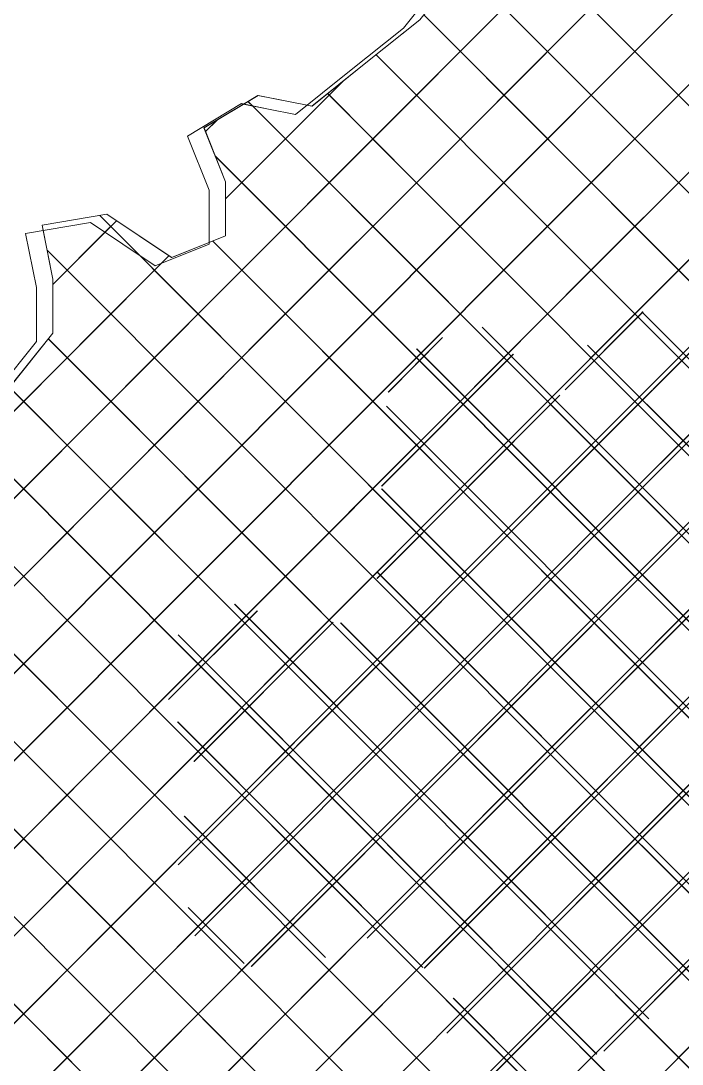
# Model space of a CAD drawing. Header units: millimetres. Extents: x -12186 to 152825, y -4386 to 9463.
# Drawn here: x 121236 to 121829, y 2885 to 3820 of the extents above; entities that cross this region are included whole.
import ezdxf

# ---------------------------------------------------------------- set-up
doc = ezdxf.new("R2010")
doc.units = ezdxf.units.MM
doc.layers.add('G-IMPT', color=8, linetype='Continuous', lineweight=5)
doc.layers.add('L-PLNT', color=71, linetype='Continuous', lineweight=5)

# ---------------------------------------------------------------- blocks, each defined once
blk = doc.blocks.new('SVA_Shades of Green Tree - Australian_Tree_based_on_Leopard_Tree_2901-V502-Section 4')
at = {"layer": 'G-IMPT'}
for p, q in [((-37617, 3755.36), (-37827.3, 3966.01)), ((-37616.87, 3755.36), (-37827.17, 3966.01)), ((-37898.01, 3704.79), (-37643.9, 3959.33)), ((-37897.88, 3704.79), (-37643.25, 3959.85)), ((-37617, 3676.93), (-37808.41, 3868.66)), ((-37616.87, 3676.93), (-37808.28, 3868.66)), ((-37617, 3750.99), (-37530.05, 3838.08)), ((-37616.87, 3750.99), (-37529.92, 3838.08)), ((-37797.22, 3648.89), (-37617, 3829.42)), ((-37797.09, 3648.89), (-37616.87, 3829.42)), ((-37849.72, 3674.73), (-37705.14, 3819.55)), ((-37618.62, 3600.12), (-37843.22, 3825.1)), ((-37618.49, 3600.12), (-37843.09, 3825.1)), ((-37726.26, 3629.51), (-37885.86, 3789.38)), ((-37726.13, 3629.51), (-37885.73, 3789.38)), ((-37946.31, 3734.84), (-37915.79, 3765.41)), ((-37946.18, 3734.84), (-37915.66, 3765.41)), ((-37617, 3672.56), (-37530.05, 3759.65)), ((-37616.87, 3672.56), (-37529.92, 3759.65)), ((-37929.37, 3754.53), (-37849.72, 3674.73)), ((-37735.7, 3632.09), (-37617, 3750.99)), ((-37735.57, 3632.09), (-37616.87, 3750.99)), ((-37530.05, 3668.26), (-37617, 3755.36)), ((-37529.92, 3668.26), (-37616.87, 3755.36)), ((-37996.76, 3743.61), (-38000.73, 3747.59)), ((-37641.51, 3387.9), (-38000.61, 3747.59)), ((-37641.64, 3387.9), (-37996.76, 3743.61)), ((-38020.84, 3660.18), (-37946.31, 3734.84)), ((-38020.71, 3660.18), (-37946.18, 3734.84)), ((-38038.86, 3720.56), (-38028.56, 3730.87)), ((-38038.73, 3720.56), (-38028.43, 3730.87)), ((-37996.74, 3605.89), (-37898.01, 3704.79)), ((-37996.62, 3605.89), (-37897.88, 3704.79)), ((-37708.19, 3376.13), (-38030.06, 3698.54)), ((-37708.06, 3376.13), (-38029.94, 3698.54)), ((-37798.4, 3412.42), (-37530.05, 3681.22)), ((-37798.28, 3412.42), (-37529.92, 3681.22)), ((-37530.05, 3589.83), (-37617, 3676.93)), ((-37529.92, 3589.83), (-37616.87, 3676.93)), ((-37674.17, 3615.29), (-37617, 3672.56)), ((-37674.04, 3615.29), (-37616.87, 3672.56)), ((-37913.23, 3532.68), (-37797.22, 3648.89)), ((-37913.11, 3532.68), (-37797.09, 3648.89)), ((-38175.52, 3583.54), (-38118.52, 3640.64)), ((-38097.76, 3609.5), (-38133.54, 3645.34)), ((-37699.68, 3210.88), (-38133.42, 3645.34)), ((-38128.95, 3630.32), (-38118.65, 3640.64)), ((-38175.65, 3583.54), (-38128.95, 3630.32)), ((-37875.84, 3491.72), (-37736.33, 3631.46)), ((-37875.71, 3491.72), (-37735.57, 3632.09)), ((-37530.05, 3432.98), (-37726.26, 3629.51)), ((-37529.92, 3432.98), (-37726.13, 3629.51)), ((-38035.52, 3621.13), (-38034.14, 3621.69)), ((-37639.57, 3228.97), (-38032.35, 3622.4)), ((-37639.44, 3228.97), (-38032.22, 3622.4)), ((-37705.96, 3138.61), (-38180.85, 3614.3)), ((-37705.83, 3138.61), (-38180.72, 3614.3)), ((-37838.9, 3450.28), (-37674.17, 3615.29)), ((-37838.78, 3450.28), (-37674.04, 3615.29)), ((-38428.16, 3252.18), (-38078.54, 3602.39)), ((-38428.03, 3252.18), (-38071.54, 3609.27)), ((-38385.74, 3216.24), (-37996.74, 3605.89)), ((-38385.61, 3216.24), (-37996.62, 3605.89)), ((-38087.81, 3599.53), (-38097.76, 3609.5)), ((-38078.54, 3602.39), (-38071.67, 3609.27)), ((-37757.9, 3374.56), (-37530.05, 3602.8)), ((-37757.78, 3374.56), (-37529.92, 3602.8)), ((-37699.81, 3210.88), (-38086.47, 3598.18)), ((-38063.19, 3063.15), (-37529.92, 3597.32)), ((-37637.55, 3489.64), (-37530.05, 3597.32)), ((-37530.05, 3511.41), (-37618.62, 3600.12)), ((-37529.92, 3511.41), (-37618.49, 3600.12)), ((-38027.08, 3303.54), (-38311.26, 3588.2)), ((-38330.92, 3192.72), (-37954.99, 3569.29)), ((-38330.79, 3192.72), (-37954.86, 3569.29)), ((-37716.45, 3489.04), (-37646.76, 3558.85)), ((-37716.32, 3489.04), (-37646.63, 3558.85)), ((-37529.34, 3440.2), (-37647.78, 3558.85)), ((-37529.21, 3440.2), (-37647.65, 3558.85)), ((-37530.05, 3284.06), (-37790.87, 3545.32)), ((-37529.92, 3284.06), (-37790.74, 3545.32)), ((-37875.01, 3487.07), (-37826.33, 3535.82)), ((-37874.88, 3487.07), (-37826.21, 3535.82)), ((-38276.11, 3169.2), (-37913.23, 3532.68)), ((-38275.98, 3169.2), (-37913.11, 3532.68)), ((-37690.41, 3044.6), (-38179.71, 3534.73)), ((-37690.28, 3044.6), (-38179.59, 3534.73)), ((-37530.05, 3362.49), (-37696.42, 3529.14)), ((-37529.92, 3362.49), (-37696.29, 3529.14)), ((-38048.4, 2999.67), (-37530.05, 3518.89)), ((-38048.27, 2999.67), (-37529.92, 3518.89)), ((-37880.88, 3402.76), (-37762.97, 3520.87)), ((-37880.75, 3402.76), (-37762.84, 3520.87)), ((-37530.05, 3205.63), (-37849.54, 3525.66)), ((-37529.92, 3205.63), (-37849.41, 3525.66)), ((-37671.58, 3382.6), (-37530.05, 3524.37)), ((-37671.45, 3382.6), (-37529.92, 3524.37)), ((-38221.29, 3145.68), (-37875.84, 3491.72)), ((-38221.17, 3145.68), (-37875.71, 3491.72)), ((-38027.21, 3303.54), (-38216.28, 3492.93)), ((-38063.32, 3063.15), (-37638.33, 3488.86)), ((-38043.77, 3241.7), (-38284.45, 3482.79)), ((-38043.64, 3241.7), (-38284.32, 3482.79)), ((-37885.19, 3320.01), (-37721.2, 3484.28)), ((-37885.06, 3320.01), (-37721.07, 3484.28)), ((-37530.05, 3127.2), (-37876.6, 3474.33)), ((-37529.92, 3127.2), (-37876.47, 3474.33)), ((-38178.49, 3141.49), (-38493.08, 3456.61)), ((-37971.34, 3317.5), (-37838.78, 3450.28)), ((-37848.15, 3441.02), (-37838.9, 3450.28)), ((-37997.78, 2971.95), (-37530.31, 3440.2)), ((-37997.65, 2971.95), (-37530.18, 3440.2)), ((-37971.46, 3317.5), (-37848.96, 3440.2)), ((-38057.6, 3177.13), (-38295, 3414.93)), ((-38057.47, 3177.13), (-38294.87, 3414.93)), ((-37938.6, 3271.99), (-37798.4, 3412.42)), ((-37938.47, 3271.99), (-37798.28, 3412.42)), ((-37908.91, 3066.45), (-37576.71, 3399.2)), ((-37908.78, 3066.45), (-37576.37, 3399.42)), ((-37530.05, 3048.78), (-37880.88, 3400.19)), ((-37529.92, 3048.78), (-37880.75, 3400.19)), ((-37530.05, 3276.12), (-37641.64, 3387.9)), ((-37529.92, 3276.12), (-37641.51, 3387.9)), ((-37939.06, 3114.67), (-37671.58, 3382.6)), ((-37938.93, 3114.67), (-37671.45, 3382.6)), ((-37905.97, 3226.25), (-37757.9, 3374.56)), ((-37905.84, 3226.25), (-37757.78, 3374.56)), ((-37530.05, 3197.69), (-37708.19, 3376.13)), ((-37529.92, 3197.69), (-37708.06, 3376.13)), ((-37680.69, 3216.62), (-37530.05, 3367.51)), ((-37680.57, 3216.62), (-37529.92, 3367.51)), ((-38118.11, 3159.31), (-38324.37, 3365.92)), ((-38117.98, 3159.31), (-38324.24, 3365.92)), ((-37893.89, 2997.59), (-37530.05, 3362.03)), ((-37893.76, 2997.59), (-37529.92, 3362.03)), ((-38178.62, 3141.49), (-38385.14, 3348.36)), ((-37530.05, 2970.35), (-37884.52, 3325.41)), ((-37529.92, 2970.35), (-37884.39, 3325.41)), ((-38043.77, 3245.07), (-37971.46, 3317.5)), ((-38043.64, 3245.07), (-37971.34, 3317.5)), ((-37895.12, 3171.23), (-38027.21, 3303.54)), ((-37894.99, 3171.23), (-38027.08, 3303.54)), ((-37641.43, 2925.06), (-38012.72, 3296.96)), ((-37641.3, 2925.06), (-38012.59, 3296.96)), ((-38072.04, 3211.28), (-37992.45, 3291)), ((-38071.91, 3211.28), (-37992.32, 3291)), ((-37842.68, 2970.45), (-37530.05, 3283.6)), ((-37842.56, 2970.45), (-37529.92, 3283.6)), ((-38049.2, 3155.73), (-37924.46, 3280.67)), ((-38049.07, 3155.73), (-37924.33, 3280.67)), ((-37589.06, 2951.02), (-37917.74, 3280.25)), ((-37588.93, 2951.02), (-37917.61, 3280.25)), ((-38407.8, 2802), (-37938.6, 3271.99)), ((-38407.67, 2802), (-37938.47, 3271.99)), ((-37688.21, 2893.49), (-38063.43, 3269.33)), ((-37688.08, 2893.49), (-38063.3, 3269.33)), ((-38134.08, 3154.61), (-38043.77, 3245.07)), ((-38133.96, 3154.61), (-38043.64, 3245.07)), ((-37929.39, 3127.13), (-38043.77, 3241.7)), ((-37929.26, 3127.13), (-38043.64, 3241.7)), ((-37530.05, 3119.26), (-37639.57, 3228.97)), ((-37529.92, 3119.26), (-37639.44, 3228.97)), ((-38350.3, 2781.17), (-37905.97, 3226.25)), ((-38350.17, 2781.17), (-37905.84, 3226.25)), ((-37705.31, 3113.53), (-37599.01, 3220.01)), ((-37705.18, 3113.53), (-37598.88, 3220.01)), ((-37707.3, 3189.96), (-37680.69, 3216.62)), ((-37707.17, 3189.96), (-37680.57, 3216.62)), ((-37530.05, 3040.84), (-37699.81, 3210.88)), ((-37529.92, 3040.84), (-37699.68, 3210.88)), ((-37885.87, 2691.39), (-38400.53, 3206.92)), ((-37885.74, 2691.39), (-38400.4, 3206.92)), ((-37822.55, 2912.18), (-37530.05, 3205.17)), ((-37822.43, 2912.18), (-37529.92, 3205.17)), ((-37844.07, 2971.18), (-38063.83, 3191.31)), ((-37843.95, 2971.18), (-38063.7, 3191.31)), ((-37873.31, 3023.68), (-37707.3, 3189.96)), ((-37873.18, 3023.68), (-37707.17, 3189.96)), ((-37690.92, 3049.51), (-37557.24, 3183.42)), ((-37690.79, 3049.51), (-37557.11, 3183.42)), ((-37820.84, 2704.68), (-38290.92, 3175.56)), ((-37820.71, 2704.68), (-38290.79, 3175.56)), ((-37530.05, 2648.69), (-38057.6, 3177.13)), ((-37529.92, 2648.69), (-38057.47, 3177.13)), ((-37751.69, 3027.56), (-37895.12, 3171.23)), ((-37751.56, 3027.56), (-37894.99, 3171.23)), ((-38053.09, 2780.59), (-38441.42, 3169.58)), ((-38053.21, 2780.59), (-38440.43, 3168.46)), ((-38421.86, 2866.35), (-38134.08, 3154.61)), ((-38421.73, 2866.35), (-38133.96, 3154.61)), ((-37630.51, 2670.89), (-38118.11, 3159.31)), ((-37630.38, 2670.89), (-38117.98, 3159.31)), ((-37692.1, 2654.16), (-38178.62, 3141.49)), ((-37691.98, 2654.16), (-38178.49, 3141.49)), ((-37530.05, 2962.41), (-37705.96, 3138.61)), ((-37529.92, 2962.41), (-37705.83, 3138.61)), ((-38008.48, 2652.87), (-37529.92, 3132.23)), ((-37812.97, 3010.52), (-37929.39, 3127.13)), ((-37812.84, 3010.52), (-37929.26, 3127.13)), ((-37865.23, 2796.48), (-37530.05, 3132.23)), ((-37785.09, 2871.28), (-37530.05, 3126.75)), ((-37784.96, 2871.28), (-37529.92, 3126.75)), ((-38258.51, 2794.68), (-37939.06, 3114.67)), ((-38258.38, 2794.68), (-37938.93, 3114.67)), ((-37931.29, 2980.12), (-38057.79, 3106.83)), ((-37931.17, 2980.12), (-38057.67, 3106.83)), ((-37806.3, 3012.37), (-37705.31, 3113.53)), ((-37806.17, 3012.37), (-37705.18, 3113.53)), ((-38173.13, 2801.78), (-37908.91, 3066.45)), ((-38173, 2801.78), (-37908.78, 3066.45)), ((-37977.58, 2605.51), (-37530.05, 3053.8)), ((-37977.45, 2605.51), (-37529.92, 3053.8)), ((-37697.91, 3042.52), (-37690.92, 3049.51)), ((-37697.78, 3042.52), (-37690.79, 3049.51)), ((-37980.66, 2759.29), (-37697.91, 3042.52)), ((-37980.53, 2759.29), (-37697.78, 3042.52)), ((-37530.05, 2883.98), (-37690.41, 3044.6)), ((-37529.92, 2883.98), (-37690.28, 3044.6)), ((-37681.84, 2896.28), (-37530.05, 3048.32)), ((-37681.71, 2896.28), (-37529.92, 3048.32)), ((-38106.57, 2790.02), (-37873.31, 3023.68)), ((-38106.44, 2790.02), (-37873.18, 3023.68)), ((-38004.27, 2974.79), (-38054.34, 3024.95)), ((-38004.14, 2974.79), (-38054.22, 3024.95)), ((-37530.05, 2805.55), (-37751.69, 3027.56)), ((-37529.92, 2805.55), (-37751.56, 3027.56)), ((-38040.02, 2778.26), (-37806.3, 3012.37)), ((-38039.89, 2778.26), (-37806.17, 3012.37)), ((-37530.05, 2727.12), (-37812.97, 3010.52)), ((-37529.92, 2727.12), (-37812.84, 3010.52)), ((-37795.54, 2709.43), (-37530.05, 2975.37)), ((-37795.41, 2709.43), (-37529.92, 2975.37)), ((-37742.69, 2869.62), (-37816.65, 2943.71)), ((-37742.56, 2869.62), (-37816.52, 2943.71))]:
    blk.add_line(p, q, dxfattribs=at)
at = {"layer": 'G-IMPT', "flags": 128}
for points in [[(-38214.22, 3491.38), (-38175.52, 3539.82), (-38175.52, 3588.26), (-38185.19, 3636.7), (-38127.14, 3646.39), (-38069.09, 3607.64), (-38020.71, 3627.01), (-38020.71, 3675.45), (-38040.06, 3723.89), (-37991.68, 3752.95), (-37943.31, 3743.27), (-37894.93, 3782.02), (-37846.55, 3820.77), (-37807.85, 3869.21), (-37807.85, 3917.64), (-37827.2, 3966.08), (-37875.58, 3995.15), (-37894.93, 3946.71), (-37943.31, 3898.27), (-37991.68, 3907.96), (-38030.39, 3888.58)], [(-37858.3, 3811.46), (-37846.68, 3820.77), (-37807.98, 3869.21), (-37807.98, 3917.64), (-37827.33, 3966.08), (-37875.7, 3995.15), (-37880.93, 3982.07)], [(-37929.24, 3754.53), (-37849.59, 3674.73), (-37616.87, 3907.84)], [(-37947.79, 3744.14), (-37943.43, 3743.27), (-37895.06, 3782.02), (-37859.77, 3810.28)], [(-38004.71, 3745.2), (-37991.81, 3752.95), (-37947.79, 3744.14)], [(-38033.39, 3621.99), (-38020.84, 3627.01), (-38020.84, 3675.45), (-38040.19, 3723.89), (-38004.71, 3745.2)], [(-37954.99, 3569.29), (-37849.72, 3674.73), (-37575.09, 3399.66)], [(-37954.86, 3569.29), (-37849.59, 3674.73), (-37574.96, 3399.66)], [(-38184.37, 3631.91), (-38185.32, 3636.7), (-38127.27, 3646.39), (-38069.22, 3607.64), (-38035.52, 3621.13)], [(-38215.57, 3493.42), (-38214.35, 3491.38), (-38175.65, 3539.82), (-38175.65, 3588.26), (-38184.37, 3631.91)]]:
    blk.add_lwpolyline(points, dxfattribs=at)
at = {"layer": 'L-PLNT'}
for p, q in [((-37861.4, 3813.37), (-37822.7, 3861.81)), ((-37822.65, 3861.81), (-37861.36, 3813.37)), ((-37861.36, 3813.37), (-37909.73, 3774.62)), ((-37909.73, 3774.66), (-37861.4, 3813.37)), ((-37861.4, 3813.37), (-37861.36, 3813.37)), ((-37909.73, 3774.62), (-37958.11, 3735.87)), ((-37958.11, 3735.91), (-37909.78, 3774.62)), ((-38006.49, 3745.56), (-38054.87, 3716.5)), ((-38054.87, 3716.52), (-38006.53, 3745.56)), ((-38006.53, 3745.56), (-38006.49, 3745.56)), ((-37982.3, 3740.72), (-38006.49, 3745.56)), ((-38006.49, 3745.55), (-37982.34, 3740.72)), ((-37958.11, 3735.87), (-37982.3, 3740.72)), ((-37982.3, 3740.71), (-37958.15, 3735.87)), ((-37958.15, 3735.87), (-37958.11, 3735.87)), ((-38035.56, 3668.06), (-38054.91, 3716.5)), ((-38054.91, 3716.5), (-38054.87, 3716.5)), ((-38054.87, 3716.5), (-38035.52, 3668.06)), ((-38035.56, 3619.62), (-38035.56, 3668.06)), ((-38035.56, 3668.06), (-38035.52, 3668.06)), ((-38035.52, 3668.06), (-38035.52, 3619.62)), ((-38141.95, 3638.99), (-38200, 3629.31)), ((-38200, 3629.31), (-38141.99, 3638.99)), ((-38141.99, 3638.99), (-38141.95, 3638.99)), ((-38083.89, 3600.24), (-38141.95, 3638.99)), ((-38141.95, 3638.97), (-38083.94, 3600.24)), ((-38190.37, 3580.87), (-38200.04, 3629.31)), ((-38200.04, 3629.31), (-38200, 3629.31)), ((-38200, 3629.31), (-38190.33, 3580.87)), ((-38035.52, 3619.62), (-38083.89, 3600.24)), ((-38083.89, 3600.26), (-38035.56, 3619.62)), ((-38035.56, 3619.62), (-38035.52, 3619.62)), ((-38083.94, 3600.24), (-38083.89, 3600.24)), ((-38190.37, 3532.43), (-38190.37, 3580.87)), ((-38190.37, 3580.87), (-38190.33, 3580.87)), ((-38190.33, 3580.87), (-38190.33, 3532.43)), ((-38229.07, 3483.99), (-38190.37, 3532.43)), ((-38190.33, 3532.43), (-38229.03, 3483.99)), ((-38190.37, 3532.43), (-38190.33, 3532.43))]:
    blk.add_line(p, q, dxfattribs=at)

msp = doc.modelspace()

# ---------------------------------------------------------------- block references
at = {"layer": 'L-PLNT'}
msp.add_blockref('SVA_Shades of Green Tree - Australian_Tree_based_on_Leopard_Tree_2901-V502-Section 4', (159440.27, 0), dxfattribs=at)

doc.saveas('drawing.dxf')
